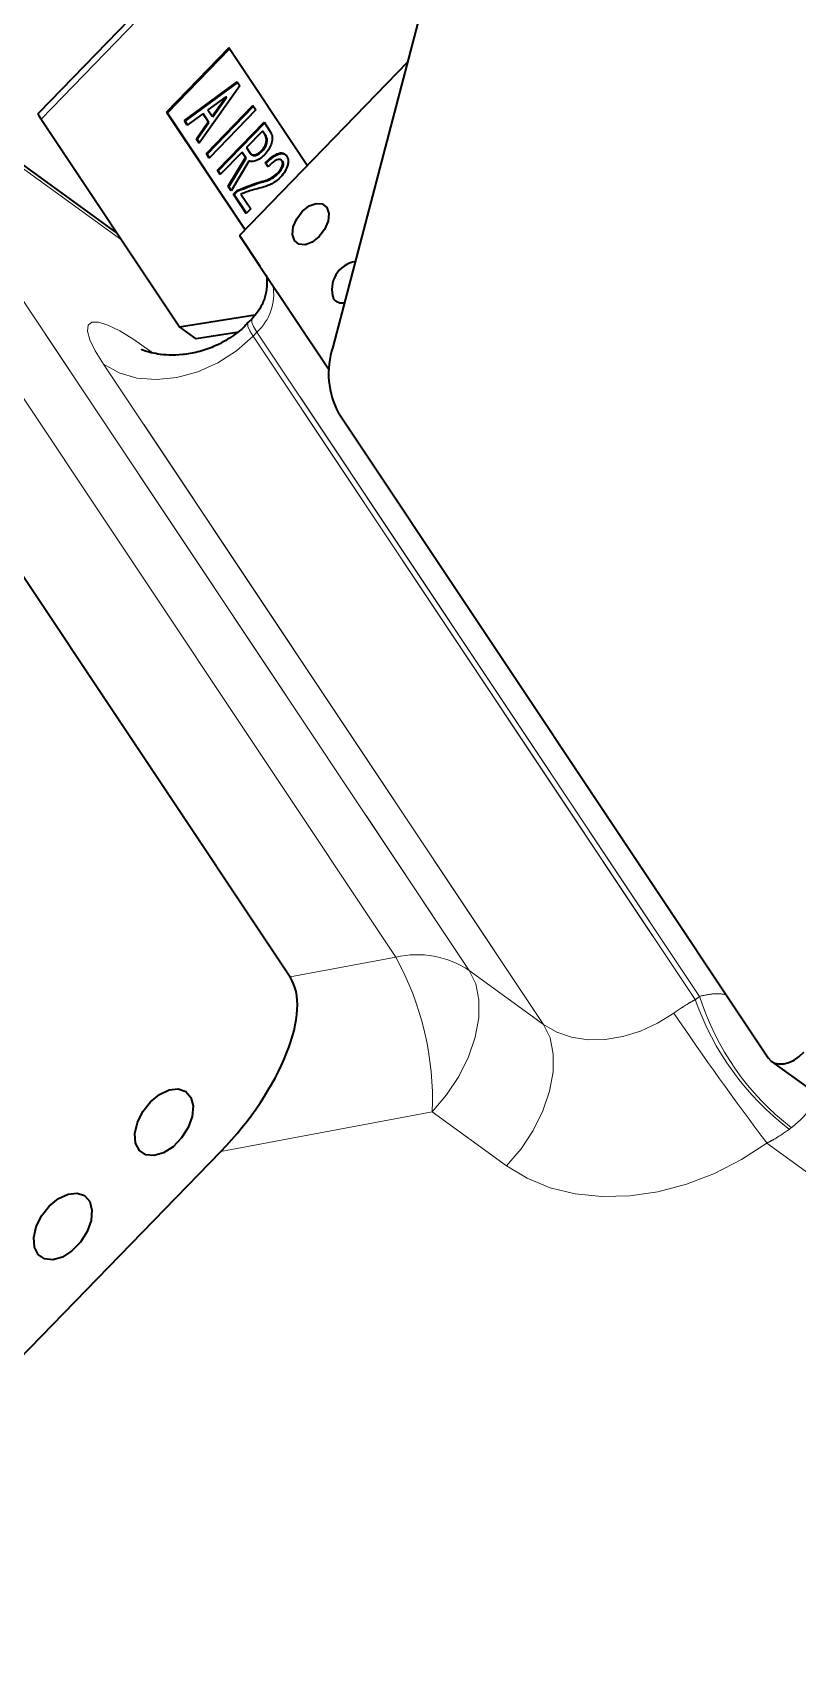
# Paper-space layout 'Blatt1' of a CAD drawing. Header units: millimetres. Extents: x 0 to 1189, y 0 to 841.
# Drawn here: x 586.45 to 593.2, y 147.53 to 161.81 of the extents above; entities that cross this region are included whole.
import ezdxf

# ---------------------------------------------------------------- set-up
doc = ezdxf.new("R2010")
doc.units = ezdxf.units.MM
doc.linetypes.add('PHANTOM', pattern=[12.7, 6.35, -1.27, 1.27, -1.27, 1.27, -1.27])

psp = doc.layouts.new('Blatt1')

# ---------------------------------------------------------------- linework, layer by layer
at = {"color": 7, "linetype": 'Continuous', "lineweight": 35}
for p, q in [((590.528, 164.468), (589.103, 159.035)), ((588.468, 163.115), (586.509, 161.098)), ((588.186, 161.67), (587.637, 161.105)), ((588.19, 161.663), (587.643, 161.1)), ((588.877, 160.634), (588.186, 161.67)), ((589.761, 161.544), (588.28, 160.019)), ((587.2, 160.037), (585.301, 161.416)), ((587.793, 161.03), (588.259, 161.371)), ((587.799, 161.025), (588.264, 161.365)), ((588.281, 161.338), (587.925, 160.831)), ((588.259, 161.371), (588.281, 161.338)), ((588.158, 161.241), (588.001, 161.124)), ((588.038, 161.068), (588.16, 161.238)), ((588.044, 161.063), (588.166, 161.233)), ((588.16, 161.238), (588.158, 161.241)), ((588.164, 161.236), (588.158, 161.241)), ((588.166, 161.233), (588.16, 161.238)), ((588.166, 161.233), (588.164, 161.236)), ((586.529, 161.044), (587.751, 159.212)), ((587.637, 161.105), (588.328, 160.069)), ((587.643, 161.1), (587.637, 161.105)), ((587.643, 161.1), (588.33, 160.071)), ((587.819, 160.99), (587.793, 161.03)), ((587.799, 161.025), (587.793, 161.03)), ((587.955, 161.091), (587.819, 160.99)), ((588.004, 161.018), (587.955, 161.091)), ((587.961, 161.086), (587.955, 161.091)), ((588.01, 161.013), (587.961, 161.086)), ((587.987, 160.739), (588.398, 161.162)), ((587.993, 160.734), (588.403, 161.156)), ((588.001, 161.124), (588.038, 161.068)), ((588.424, 161.124), (588.012, 160.7)), ((588.044, 161.063), (588.038, 161.068)), ((588.398, 161.162), (588.424, 161.124)), ((587.821, 160.992), (587.799, 161.025)), ((587.899, 160.871), (588.004, 161.018)), ((587.905, 160.866), (588.01, 161.013)), ((588.01, 161.013), (588.004, 161.018)), ((588.084, 160.593), (588.496, 161.016)), ((588.091, 160.588), (588.502, 161.012)), ((588.481, 160.937), (588.34, 160.792)), ((588.487, 160.932), (588.481, 160.937)), ((588.496, 161.016), (588.551, 160.934)), ((583.84, 160.809), (588.725, 153.486)), ((587.925, 160.831), (587.899, 160.871)), ((587.905, 160.866), (587.899, 160.871)), ((587.927, 160.834), (587.905, 160.866)), ((588.3, 160.75), (588.11, 160.555)), ((588.331, 160.704), (588.3, 160.75)), ((588.306, 160.746), (588.3, 160.75)), ((588.337, 160.699), (588.306, 160.746)), ((588.34, 160.792), (588.372, 160.744)), ((588.012, 160.7), (587.987, 160.739)), ((587.993, 160.734), (587.987, 160.739)), ((588.014, 160.702), (587.993, 160.734)), ((588.178, 160.452), (588.331, 160.704)), ((588.184, 160.447), (588.337, 160.699)), ((588.361, 160.674), (588.205, 160.412)), ((588.337, 160.699), (588.331, 160.704)), ((588.531, 160.622), (588.507, 160.659)), ((588.513, 160.654), (588.507, 160.659)), ((588.533, 160.624), (588.513, 160.654)), ((588.11, 160.555), (588.084, 160.593)), ((588.091, 160.588), (588.084, 160.593)), ((588.112, 160.557), (588.091, 160.588)), ((588.205, 160.412), (588.178, 160.452)), ((588.184, 160.447), (588.178, 160.452)), ((588.206, 160.415), (588.184, 160.447)), ((588.226, 160.381), (588.259, 160.415)), ((588.338, 160.212), (588.226, 160.381)), ((588.232, 160.376), (588.226, 160.381)), ((588.232, 160.376), (588.266, 160.411)), ((588.34, 160.214), (588.232, 160.376)), ((588.266, 160.411), (588.259, 160.415)), ((588.292, 160.382), (588.378, 160.253)), ((588.378, 160.253), (588.338, 160.212)), ((588.28, 160.019), (588.46, 159.749)), ((588.46, 159.749), (589.07, 158.835)), ((587.751, 159.212), (588.416, 159.319)), ((587.896, 159.106), (587.751, 159.212)), ((588.391, 159.285), (588.356, 159.25)), ((588.255, 159.164), (587.896, 159.106)), ((589.157, 158.447), (592.943, 152.772)), ((592.972, 152.741), (593.305, 152.5)), ((588.114, 151.948), (583.517, 147.215))]:
    psp.add_line(p, q, dxfattribs=at)
at = {"color": 7, "linetype": 'PHANTOM', "lineweight": 18}
for p, q in [((590.528, 164.468), (589.103, 159.035)), ((588.468, 163.115), (586.509, 161.098)), ((588.186, 161.67), (587.637, 161.105)), ((588.19, 161.663), (587.643, 161.1)), ((588.877, 160.634), (588.186, 161.67)), ((589.761, 161.544), (588.28, 160.019)), ((587.2, 160.037), (585.301, 161.416)), ((587.793, 161.03), (588.259, 161.371)), ((587.799, 161.025), (588.264, 161.365)), ((588.281, 161.338), (587.925, 160.831)), ((588.259, 161.371), (588.281, 161.338)), ((588.158, 161.241), (588.001, 161.124)), ((588.038, 161.068), (588.16, 161.238)), ((588.044, 161.063), (588.166, 161.233)), ((588.16, 161.238), (588.158, 161.241)), ((588.164, 161.236), (588.158, 161.241)), ((588.166, 161.233), (588.16, 161.238)), ((588.166, 161.233), (588.164, 161.236)), ((586.529, 161.044), (587.751, 159.212)), ((587.637, 161.105), (588.328, 160.069)), ((587.643, 161.1), (587.637, 161.105)), ((587.643, 161.1), (588.33, 160.071)), ((587.819, 160.99), (587.793, 161.03)), ((587.799, 161.025), (587.793, 161.03)), ((587.955, 161.091), (587.819, 160.99)), ((588.004, 161.018), (587.955, 161.091)), ((587.961, 161.086), (587.955, 161.091)), ((588.01, 161.013), (587.961, 161.086)), ((587.987, 160.739), (588.398, 161.162)), ((587.993, 160.734), (588.403, 161.156)), ((588.001, 161.124), (588.038, 161.068)), ((588.424, 161.124), (588.012, 160.7)), ((588.044, 161.063), (588.038, 161.068)), ((588.398, 161.162), (588.424, 161.124)), ((587.821, 160.992), (587.799, 161.025)), ((587.899, 160.871), (588.004, 161.018)), ((587.905, 160.866), (588.01, 161.013)), ((588.01, 161.013), (588.004, 161.018)), ((588.084, 160.593), (588.496, 161.016)), ((588.091, 160.588), (588.5, 161.01)), ((588.481, 160.937), (588.34, 160.792)), ((588.487, 160.932), (588.481, 160.937)), ((588.496, 161.016), (588.551, 160.934)), ((583.84, 160.809), (588.725, 153.486)), ((587.925, 160.831), (587.899, 160.871)), ((587.905, 160.866), (587.899, 160.871)), ((587.927, 160.834), (587.905, 160.866)), ((588.3, 160.75), (588.11, 160.555)), ((588.331, 160.704), (588.3, 160.75)), ((588.306, 160.746), (588.3, 160.75)), ((588.337, 160.699), (588.306, 160.746)), ((588.34, 160.792), (588.372, 160.744)), ((588.012, 160.7), (587.987, 160.739)), ((587.993, 160.734), (587.987, 160.739)), ((588.014, 160.702), (587.993, 160.734)), ((588.178, 160.452), (588.331, 160.704)), ((588.184, 160.447), (588.337, 160.699)), ((588.361, 160.674), (588.205, 160.412)), ((588.337, 160.699), (588.331, 160.704)), ((588.531, 160.622), (588.507, 160.659)), ((588.513, 160.654), (588.507, 160.659)), ((588.533, 160.624), (588.513, 160.654)), ((588.11, 160.555), (588.084, 160.593)), ((588.091, 160.588), (588.084, 160.593)), ((588.112, 160.557), (588.091, 160.588)), ((588.205, 160.412), (588.178, 160.452)), ((588.184, 160.447), (588.178, 160.452)), ((588.206, 160.415), (588.184, 160.447)), ((588.226, 160.381), (588.259, 160.415)), ((588.338, 160.212), (588.226, 160.381)), ((588.232, 160.376), (588.226, 160.381)), ((588.232, 160.376), (588.266, 160.411)), ((588.34, 160.214), (588.232, 160.376)), ((588.266, 160.411), (588.259, 160.415)), ((588.292, 160.382), (588.378, 160.253)), ((588.378, 160.253), (588.338, 160.212)), ((588.28, 160.019), (588.46, 159.749)), ((588.46, 159.749), (589.07, 158.835)), ((587.751, 159.212), (588.416, 159.319)), ((587.896, 159.106), (587.751, 159.212)), ((588.391, 159.285), (588.356, 159.25)), ((588.255, 159.164), (587.896, 159.106)), ((589.157, 158.447), (592.943, 152.772)), ((592.972, 152.741), (593.305, 152.5)), ((588.114, 151.948), (583.517, 147.215))]:
    psp.add_line(p, q, dxfattribs=at)
at = {"color": 8, "linetype": 'Continuous', "lineweight": 18}
for p, q in [((588.498, 163.071), (586.529, 161.044)), ((589.657, 153.66), (584.518, 161.364)), ((585.167, 161.246), (590.306, 153.542)), ((587.241, 159.976), (585.399, 161.313)), ((588.433, 159.167), (588.399, 159.131)), ((588.399, 159.131), (592.298, 153.285)), ((592.337, 153.314), (588.433, 159.167)), ((587.49, 159.003), (587.52, 158.982)), ((590.961, 153.066), (587.08, 158.884)), ((588.725, 153.486), (589.657, 153.66)), ((590.306, 153.542), (590.961, 153.066)), ((589.979, 152.297), (588.114, 151.948)), ((590.635, 151.821), (589.979, 152.297)), ((593.754, 151.423), (592.931, 152.021))]:
    psp.add_line(p, q, dxfattribs=at)
at = {"color": 8, "linetype": 'PHANTOM', "lineweight": 18}
for p, q in [((588.498, 163.071), (586.529, 161.044)), ((589.657, 153.66), (584.518, 161.364)), ((585.167, 161.246), (590.306, 153.542)), ((587.241, 159.976), (585.399, 161.313)), ((588.433, 159.167), (588.399, 159.131)), ((588.399, 159.131), (592.298, 153.285)), ((592.337, 153.314), (588.433, 159.167)), ((587.49, 159.003), (587.52, 158.982)), ((590.961, 153.066), (587.08, 158.884)), ((588.725, 153.486), (589.657, 153.66)), ((590.306, 153.542), (590.961, 153.066)), ((589.979, 152.297), (588.114, 151.948)), ((590.635, 151.821), (589.979, 152.297)), ((593.754, 151.423), (592.931, 152.021))]:
    psp.add_line(p, q, dxfattribs=at)
at = {"color": 7, "linetype": 'Continuous', "lineweight": 35, "flags": 128}
for points in [[(586.529, 161.044), (586.515, 161.066), (586.508, 161.083), (586.507, 161.095), (586.509, 161.098)], [(588.765, 159.973), (588.748, 160.027), (588.754, 160.095), (588.784, 160.166), (588.833, 160.23), (588.893, 160.278), (588.955, 160.301), (589.009, 160.297), (589.049, 160.265), (589.066, 160.211), (589.06, 160.144), (589.03, 160.072), (588.981, 160.008), (588.921, 159.96), (588.859, 159.937), (588.804, 159.942), (588.765, 159.973)], [(592.943, 152.772), (592.968, 152.744), (593, 152.726), (593.037, 152.718), (593.079, 152.719), (593.124, 152.731), (593.17, 152.753), (593.214, 152.784), (593.256, 152.822)], [(587.493, 152.384), (587.574, 152.45), (587.659, 152.49), (587.738, 152.499), (587.805, 152.476), (587.85, 152.424), (587.87, 152.348), (587.862, 152.256), (587.826, 152.159), (587.768, 152.067), (587.693, 151.989), (587.609, 151.935), (587.526, 151.911), (587.452, 151.918), (587.396, 151.956), (587.363, 152.021), (587.357, 152.106), (587.379, 152.202), (587.426, 152.298), (587.493, 152.384)], [(586.602, 151.466), (586.682, 151.532), (586.767, 151.572), (586.847, 151.581), (586.913, 151.558), (586.958, 151.506), (586.978, 151.43), (586.97, 151.338), (586.935, 151.241), (586.877, 151.149), (586.802, 151.071), (586.718, 151.017), (586.634, 150.993), (586.56, 151), (586.504, 151.038), (586.471, 151.103), (586.465, 151.188), (586.487, 151.284), (586.534, 151.38), (586.602, 151.466)]]:
    psp.add_lwpolyline(points, dxfattribs=at)
at = {"color": 7, "linetype": 'PHANTOM', "lineweight": 18, "flags": 128}
for points in [[(586.529, 161.044), (586.515, 161.066), (586.508, 161.083), (586.507, 161.095), (586.509, 161.098)], [(588.765, 159.973), (588.748, 160.027), (588.754, 160.095), (588.784, 160.166), (588.833, 160.23), (588.893, 160.278), (588.955, 160.301), (589.009, 160.297), (589.049, 160.265), (589.066, 160.211), (589.06, 160.144), (589.03, 160.072), (588.981, 160.008), (588.921, 159.96), (588.859, 159.937), (588.804, 159.942), (588.765, 159.973)], [(592.943, 152.772), (592.968, 152.744), (593, 152.726), (593.037, 152.718), (593.079, 152.719), (593.124, 152.731), (593.17, 152.753), (593.214, 152.784), (593.256, 152.822)], [(587.493, 152.384), (587.574, 152.45), (587.659, 152.49), (587.738, 152.499), (587.805, 152.476), (587.85, 152.424), (587.87, 152.348), (587.862, 152.256), (587.826, 152.159), (587.768, 152.067), (587.693, 151.989), (587.609, 151.935), (587.526, 151.911), (587.452, 151.918), (587.396, 151.956), (587.363, 152.021), (587.357, 152.106), (587.379, 152.202), (587.426, 152.298), (587.493, 152.384)], [(586.602, 151.466), (586.682, 151.532), (586.767, 151.572), (586.847, 151.581), (586.913, 151.558), (586.958, 151.506), (586.978, 151.43), (586.97, 151.338), (586.935, 151.241), (586.877, 151.149), (586.802, 151.071), (586.718, 151.017), (586.634, 150.993), (586.56, 151), (586.504, 151.038), (586.471, 151.103), (586.465, 151.188), (586.487, 151.284), (586.534, 151.38), (586.602, 151.466)]]:
    psp.add_lwpolyline(points, dxfattribs=at)
at = {"color": 8, "linetype": 'Continuous', "lineweight": 18, "flags": 128}
for points in [[(587.08, 158.884), (587.007, 159.002), (586.96, 159.1), (586.939, 159.176), (586.944, 159.228), (586.977, 159.254), (587.035, 159.254), (587.118, 159.228), (587.223, 159.177), (587.348, 159.101), (587.49, 159.003)], [(588.356, 159.25), (588.352, 159.242), (588.354, 159.217), (588.37, 159.179), (588.399, 159.131)], [(588.433, 159.167), (588.404, 159.215), (588.388, 159.252), (588.387, 159.278), (588.391, 159.285)], [(587.08, 158.884), (587.217, 158.808), (587.374, 158.762), (587.547, 158.748), (587.728, 158.766), (587.911, 158.816), (588.088, 158.896), (588.253, 159.002), (588.399, 159.131)], [(590.306, 153.542), (590.363, 153.424), (590.391, 153.282), (590.39, 153.124), (590.359, 152.954), (590.3, 152.78), (590.214, 152.609), (590.106, 152.445), (589.979, 152.297)], [(590.961, 153.066), (591.018, 152.948), (591.047, 152.806), (591.045, 152.648), (591.014, 152.479), (590.955, 152.305), (590.87, 152.133), (590.762, 151.97), (590.635, 151.821)], [(590.961, 153.066), (591.077, 152.999), (591.208, 152.954), (591.352, 152.932), (591.504, 152.934), (591.66, 152.959), (591.816, 153.007), (591.967, 153.077), (592.109, 153.166)], [(592.931, 152.021), (592.706, 151.875), (592.467, 151.754), (592.221, 151.659), (591.97, 151.593), (591.721, 151.556), (591.476, 151.55), (591.241, 151.574), (591.02, 151.628), (590.817, 151.711), (590.635, 151.821)]]:
    psp.add_lwpolyline(points, dxfattribs=at)
at = {"color": 8, "linetype": 'PHANTOM', "lineweight": 18, "flags": 128}
for points in [[(587.08, 158.884), (587.007, 159.002), (586.96, 159.1), (586.939, 159.176), (586.944, 159.228), (586.977, 159.254), (587.035, 159.254), (587.118, 159.228), (587.223, 159.177), (587.348, 159.101), (587.49, 159.003)], [(588.356, 159.25), (588.352, 159.242), (588.354, 159.217), (588.37, 159.179), (588.399, 159.131)], [(588.433, 159.167), (588.404, 159.215), (588.388, 159.252), (588.387, 159.278), (588.391, 159.285)], [(587.08, 158.884), (587.217, 158.808), (587.374, 158.762), (587.547, 158.748), (587.728, 158.766), (587.911, 158.816), (588.088, 158.896), (588.253, 159.002), (588.399, 159.131)], [(590.306, 153.542), (590.363, 153.424), (590.391, 153.282), (590.39, 153.124), (590.359, 152.954), (590.3, 152.78), (590.214, 152.609), (590.106, 152.445), (589.979, 152.297)], [(590.961, 153.066), (591.018, 152.948), (591.047, 152.806), (591.045, 152.648), (591.014, 152.479), (590.955, 152.305), (590.87, 152.133), (590.762, 151.97), (590.635, 151.821)], [(590.961, 153.066), (591.077, 152.999), (591.208, 152.954), (591.352, 152.932), (591.504, 152.934), (591.66, 152.959), (591.816, 153.007), (591.967, 153.077), (592.109, 153.166)], [(592.931, 152.021), (592.706, 151.875), (592.467, 151.754), (592.221, 151.659), (591.97, 151.593), (591.721, 151.556), (591.476, 151.55), (591.241, 151.574), (591.02, 151.628), (590.817, 151.711), (590.635, 151.821)]]:
    psp.add_lwpolyline(points, dxfattribs=at)
at = {"color": 7, "linetype": 'Continuous', "lineweight": 35}
for centre, radius, start, end in [((589.346, 159.542), 0.252, 100.1097, 198.5886), ((589.183, 159.52), 0.0963, 217.4279, 283.7324), ((589.799, 158.802), 0.734, 161.4605, 208.8878)]:
    psp.add_arc(centre, radius, start, end, dxfattribs=at)
at = {"color": 7, "linetype": 'PHANTOM', "lineweight": 18}
for centre, radius, start, end in [((589.346, 159.542), 0.252, 100.1097, 198.5886), ((589.183, 159.52), 0.0963, 217.4279, 283.7324), ((589.799, 158.802), 0.734, 161.4605, 208.8878)]:
    psp.add_arc(centre, radius, start, end, dxfattribs=at)
at = {"color": 8, "linetype": 'Continuous', "lineweight": 18}
for centre, radius, start, end in [((588.132, 159.5), 0.449, 312.0929, 9.9349), ((589.844, 152.843), 0.838, 56.5229, 102.8339), ((587.389, 152.405), 2.592, 357.6147, 28.9553), ((593.887, 151.186), 2.632, 126.065, 127.1192), ((594.626, 154.101), 2.466, 199.3054, 232.571), ((594.58, 154.021), 2.352, 197.4802, 232.4318), ((613.919, 167.947), 26.346, 214.1265, 217.1922), ((593.921, 151.093), 1.316, 126.065, 127.1192)]:
    psp.add_arc(centre, radius, start, end, dxfattribs=at)
at = {"color": 8, "linetype": 'PHANTOM', "lineweight": 18}
for centre, radius, start, end in [((588.132, 159.5), 0.449, 312.0929, 9.9349), ((589.844, 152.843), 0.838, 56.5229, 102.8339), ((587.389, 152.405), 2.592, 357.6147, 28.9553), ((593.887, 151.186), 2.632, 126.065, 127.1192), ((594.626, 154.101), 2.466, 199.3054, 232.571), ((594.58, 154.021), 2.352, 197.4802, 232.4318), ((613.919, 167.947), 26.346, 214.1265, 217.1922), ((593.921, 151.093), 1.316, 126.065, 127.1192)]:
    psp.add_arc(centre, radius, start, end, dxfattribs=at)
at = {"color": 7, "linetype": 'Continuous', "lineweight": 35}
psp.add_ellipse((587.755, 152.487), major_axis=(0.919, 1.057), ratio=0.449382, start_param=4.590181, end_param=6.160977, dxfattribs=at)
at = {"color": 7, "linetype": 'PHANTOM', "lineweight": 18}
psp.add_ellipse((587.755, 152.487), major_axis=(0.919, 1.057), ratio=0.449382, start_param=4.590181, end_param=6.160977, dxfattribs=at)
at = {"color": 7, "linetype": 'Continuous', "lineweight": 35}
for points, knots in [([(588.551, 160.934), (588.557, 160.922), (588.569, 160.9), (588.569, 160.855), (588.556, 160.807), (588.527, 160.758), (588.488, 160.716), (588.442, 160.682), (588.397, 160.667), (588.373, 160.672), (588.361, 160.674)], [0, 0, 0, 0, 0.130163, 0.251194, 0.367574, 0.4853, 0.622487, 0.751881, 0.879678, 1, 1, 1, 1]), ([(588.372, 160.744), (588.375, 160.74), (588.382, 160.732), (588.397, 160.727), (588.413, 160.727), (588.434, 160.734), (588.458, 160.751), (588.484, 160.777), (588.506, 160.809), (588.522, 160.854), (588.51, 160.9), (588.491, 160.925), (588.481, 160.937)], [0, 0, 0, 0, 0.0618028, 0.1230631, 0.1875148, 0.2393711, 0.3260635, 0.4295092, 0.5258882, 0.6179973, 0.8086717, 1, 1, 1, 1]), ([(588.378, 160.739), (588.381, 160.735), (588.388, 160.727), (588.403, 160.722), (588.42, 160.723), (588.44, 160.73), (588.464, 160.747), (588.491, 160.772), (588.512, 160.804), (588.528, 160.85), (588.516, 160.895), (588.497, 160.92), (588.487, 160.932)], [0, 0, 0, 0, 0.0618028, 0.1230631, 0.1875148, 0.2393711, 0.3260635, 0.4295092, 0.5258882, 0.6179973, 0.8086717, 1, 1, 1, 1]), ([(588.507, 160.659), (588.523, 160.675), (588.554, 160.704), (588.6, 160.734), (588.641, 160.748), (588.671, 160.742), (588.692, 160.725), (588.705, 160.702), (588.71, 160.673), (588.705, 160.633), (588.683, 160.582), (588.639, 160.527), (588.58, 160.478), (588.494, 160.441), (588.4, 160.424), (588.326, 160.395), (588.292, 160.382)], [0, 0, 0, 0, 0.0731357, 0.1334513, 0.1852561, 0.2338392, 0.273241, 0.3154617, 0.3551786, 0.3953292, 0.4580999, 0.5285749, 0.6095896, 0.70326, 0.8651109, 1, 1, 1, 1]), ([(588.259, 160.415), (588.334, 160.446), (588.429, 160.484), (588.541, 160.511), (588.596, 160.548), (588.634, 160.588), (588.653, 160.622), (588.66, 160.643), (588.661, 160.66), (588.657, 160.672), (588.651, 160.684), (588.638, 160.689), (588.62, 160.689), (588.595, 160.68), (588.564, 160.656), (588.543, 160.635), (588.531, 160.622)], [0, 0, 0, 0, 0.3748925, 0.4742803, 0.5643609, 0.6472098, 0.6820566, 0.7149954, 0.7365991, 0.7593101, 0.7842531, 0.8112448, 0.8427864, 0.8812357, 0.9324364, 1, 1, 1, 1]), ([(588.266, 160.411), (588.341, 160.441), (588.436, 160.479), (588.547, 160.507), (588.603, 160.544), (588.64, 160.584), (588.66, 160.618), (588.667, 160.639), (588.667, 160.655), (588.665, 160.665), (588.662, 160.669), (588.661, 160.67)], [0, 0, 0, 0, 0.488902, 0.618515, 0.73599, 0.844034, 0.889478, 0.932434, 0.960608, 0.990226, 1, 1, 1, 1]), ([(588.513, 160.654), (588.53, 160.67), (588.56, 160.699), (588.607, 160.73), (588.647, 160.743), (588.677, 160.738), (588.688, 160.727), (588.693, 160.722)], [0, 0, 0, 0, 0.27521, 0.502179, 0.697121, 0.879939, 1, 1, 1, 1]), ([(588.516, 159.665), (588.517, 159.659), (588.522, 159.635), (588.523, 159.567), (588.506, 159.472), (588.463, 159.37), (588.414, 159.313), (588.39, 159.285)], [0, 0, 0, 0, 0.064118, 0.269882, 0.50306, 0.751735, 1, 1, 1, 1]), ([(588.354, 159.252), (588.345, 159.241), (588.299, 159.187), (588.196, 159.113), (588.056, 159.036), (587.914, 158.989), (587.78, 158.965), (587.66, 158.962), (587.56, 158.972), (587.486, 158.988), (587.438, 159.003), (587.416, 159.013), (587.417, 159.012), (587.417, 159.012)], [0, 0, 0, 0, 0.032888, 0.1669, 0.292834, 0.411561, 0.523017, 0.626111, 0.719233, 0.802531, 0.879633, 0.956063, 1, 1, 1, 1])]:
    psp.add_open_spline(points, degree=3, knots=knots, dxfattribs=at)
at = {"color": 7, "linetype": 'PHANTOM', "lineweight": 18}
for points, knots in [([(588.551, 160.934), (588.557, 160.922), (588.569, 160.9), (588.569, 160.855), (588.556, 160.807), (588.527, 160.758), (588.488, 160.716), (588.442, 160.682), (588.397, 160.667), (588.373, 160.672), (588.361, 160.674)], [0, 0, 0, 0, 0.130163, 0.251194, 0.367574, 0.4853, 0.622487, 0.751881, 0.879678, 1, 1, 1, 1]), ([(588.372, 160.744), (588.375, 160.74), (588.382, 160.732), (588.397, 160.727), (588.413, 160.727), (588.434, 160.734), (588.458, 160.751), (588.484, 160.777), (588.506, 160.809), (588.522, 160.854), (588.51, 160.9), (588.491, 160.925), (588.481, 160.937)], [0, 0, 0, 0, 0.0618028, 0.1230631, 0.1875148, 0.2393711, 0.3260635, 0.4295092, 0.5258882, 0.6179973, 0.8086717, 1, 1, 1, 1]), ([(588.378, 160.739), (588.381, 160.735), (588.388, 160.727), (588.403, 160.722), (588.42, 160.723), (588.44, 160.73), (588.464, 160.747), (588.491, 160.772), (588.512, 160.804), (588.528, 160.85), (588.516, 160.895), (588.497, 160.92), (588.487, 160.932)], [0, 0, 0, 0, 0.061803, 0.123063, 0.187515, 0.239371, 0.326064, 0.429509, 0.525888, 0.617997, 0.808672, 1, 1, 1, 1]), ([(588.507, 160.659), (588.523, 160.675), (588.554, 160.704), (588.6, 160.734), (588.641, 160.748), (588.671, 160.742), (588.692, 160.725), (588.705, 160.702), (588.71, 160.673), (588.705, 160.633), (588.683, 160.582), (588.639, 160.527), (588.58, 160.478), (588.494, 160.441), (588.4, 160.424), (588.326, 160.395), (588.292, 160.382)], [0, 0, 0, 0, 0.0731357, 0.1334513, 0.1852561, 0.2338392, 0.273241, 0.3154617, 0.3551786, 0.3953292, 0.4580999, 0.5285749, 0.6095896, 0.70326, 0.8651109, 1, 1, 1, 1]), ([(588.259, 160.415), (588.334, 160.446), (588.429, 160.484), (588.541, 160.511), (588.596, 160.548), (588.634, 160.588), (588.653, 160.622), (588.66, 160.643), (588.661, 160.66), (588.657, 160.672), (588.651, 160.684), (588.638, 160.689), (588.62, 160.689), (588.595, 160.68), (588.564, 160.656), (588.543, 160.635), (588.531, 160.622)], [0, 0, 0, 0, 0.374893, 0.47428, 0.564361, 0.64721, 0.682057, 0.714995, 0.736599, 0.75931, 0.784253, 0.811245, 0.842786, 0.881236, 0.932436, 1, 1, 1, 1]), ([(588.266, 160.411), (588.341, 160.441), (588.436, 160.479), (588.547, 160.507), (588.603, 160.544), (588.64, 160.584), (588.66, 160.618), (588.667, 160.639), (588.667, 160.655), (588.665, 160.665), (588.662, 160.669), (588.661, 160.67)], [0, 0, 0, 0, 0.4889019, 0.6185147, 0.7359899, 0.8440342, 0.8894783, 0.9324342, 0.9606078, 0.9902255, 1, 1, 1, 1]), ([(588.513, 160.654), (588.53, 160.67), (588.56, 160.699), (588.607, 160.73), (588.647, 160.743), (588.677, 160.738), (588.688, 160.727), (588.693, 160.722)], [0, 0, 0, 0, 0.27521, 0.502179, 0.697121, 0.879939, 1, 1, 1, 1]), ([(588.516, 159.665), (588.517, 159.659), (588.522, 159.635), (588.523, 159.567), (588.506, 159.472), (588.463, 159.37), (588.414, 159.313), (588.39, 159.285)], [0, 0, 0, 0, 0.064118, 0.269882, 0.50306, 0.751735, 1, 1, 1, 1]), ([(588.354, 159.252), (588.345, 159.241), (588.299, 159.187), (588.196, 159.113), (588.056, 159.036), (587.914, 158.989), (587.78, 158.965), (587.66, 158.962), (587.56, 158.972), (587.486, 158.988), (587.438, 159.003), (587.416, 159.013), (587.417, 159.012), (587.417, 159.012)], [0, 0, 0, 0, 0.0328876, 0.1669001, 0.2928341, 0.4115615, 0.5230173, 0.6261107, 0.7192328, 0.8025314, 0.8796331, 0.9560628, 1, 1, 1, 1])]:
    psp.add_open_spline(points, degree=3, knots=knots, dxfattribs=at)
at = {"color": 8, "linetype": 'Continuous', "lineweight": 18}
for points, knots in [([(592.337, 153.314), (592.377, 153.323), (592.468, 153.342), (592.539, 153.336), (592.572, 153.326), (592.573, 153.325)], [0, 0, 0, 0, 0.423017, 0.969595, 1, 1, 1, 1]), ([(592.109, 153.166), (592.154, 153.197), (592.219, 153.241), (592.28, 153.275), (592.298, 153.285)], [0, 0, 0, 0, 0.694474, 1, 1, 1, 1]), ([(593.34, 152.433), (593.335, 152.405), (593.326, 152.348), (593.257, 152.248), (593.18, 152.184), (593.146, 152.157)], [0, 0, 0, 0, 0.364323, 0.724917, 1, 1, 1, 1]), ([(593.127, 152.142), (593.084, 152.112), (593.021, 152.068), (592.952, 152.032), (592.931, 152.021)], [0, 0, 0, 0, 0.694474, 1, 1, 1, 1])]:
    psp.add_open_spline(points, degree=3, knots=knots, dxfattribs=at)
at = {"color": 8, "linetype": 'PHANTOM', "lineweight": 18}
for points, knots in [([(592.337, 153.314), (592.377, 153.323), (592.468, 153.342), (592.539, 153.336), (592.572, 153.326), (592.573, 153.325)], [0, 0, 0, 0, 0.423017, 0.969595, 1, 1, 1, 1]), ([(592.109, 153.166), (592.154, 153.197), (592.219, 153.241), (592.28, 153.275), (592.298, 153.285)], [0, 0, 0, 0, 0.694474, 1, 1, 1, 1]), ([(593.34, 152.433), (593.335, 152.405), (593.326, 152.348), (593.257, 152.248), (593.18, 152.184), (593.146, 152.157)], [0, 0, 0, 0, 0.364323, 0.724917, 1, 1, 1, 1]), ([(593.127, 152.142), (593.084, 152.112), (593.021, 152.068), (592.952, 152.032), (592.931, 152.021)], [0, 0, 0, 0, 0.694474, 1, 1, 1, 1])]:
    psp.add_open_spline(points, degree=3, knots=knots, dxfattribs=at)

doc.saveas('drawing.dxf')
